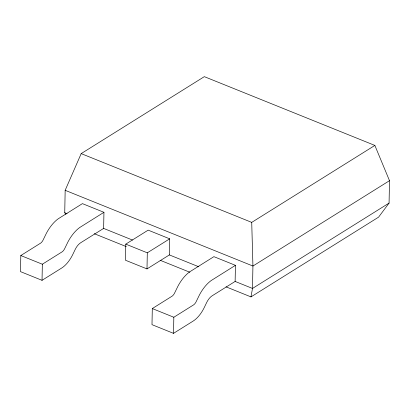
<?xml version="1.0" encoding="UTF-8"?>
<svg xmlns="http://www.w3.org/2000/svg" width="410" height="410" viewBox="0 0 410 410"><rect width="100%" height="100%" fill="white"/><g stroke="black" fill="none" stroke-linecap="round" stroke-linejoin="round"><path stroke-width="0.61" d="M103.638 228.411L103.945 212.313L82.415 203.632L58.189 218.822A30.77 16.2 -68 0 0 46.407 233.249L42.994 240.245A6.14 3.234 -68 0 1 40.641 243.125L20.807 255.543L20.5 271.635L42.03 280.322L61.608 268.084A24.718 13.017 -68 0 0 72.867 254.297L75.153 249.541A12.187 6.416 -68 0 1 80.708 242.74L103.638 228.411L132.522 240.06M42.03 280.322L42.343 264.224L62.176 251.807A6.14 3.234 -68 0 0 64.524 248.931L67.937 241.936A30.77 16.2 -68 0 1 79.719 227.509L103.945 212.313M65.887 214.23L64.739 212.723L65.164 190.312L81.185 153.612L204.323 76.655L374.863 145.427L389.5 180.682L389.069 203.088L378.589 217.141L250.971 296.896L226.043 286.846M169.381 254.923L169.694 238.83L148.159 230.143L125.773 244.134L125.46 260.232L146.995 268.914L169.381 254.923L198.86 266.808M146.995 268.914L147.303 252.821L169.694 238.83M235.13 281.434L235.437 265.342L213.907 256.66L189.681 271.851A30.77 16.2 -68 0 0 177.899 286.277L174.486 293.273A6.14 3.234 -68 0 1 172.133 296.148L152.3 308.566L151.992 324.664L173.522 333.345L193.1 321.112A24.718 13.017 -68 0 0 204.359 307.326L206.645 302.565A12.187 6.416 -68 0 1 212.195 295.769L235.13 281.434L252.498 288.44L389.069 203.088M173.522 333.345L173.83 317.253L193.663 304.835A6.14 3.234 -68 0 0 196.016 301.955L199.429 294.959A30.77 16.2 -68 0 1 211.211 280.532L235.437 265.342M250.971 296.896L252.498 288.44L252.929 266.034L251.725 222.384L374.863 145.427M389.5 180.682L252.929 266.034L65.164 190.312M81.185 153.612L251.725 222.384M64.739 212.723L67.05 213.656M125.773 244.134L147.303 252.821M94.285 233.71L126.331 246.635M160.161 260.278L189.84 272.245M20.807 255.543L42.343 264.224M152.3 308.566L173.83 317.253"/></g></svg>
